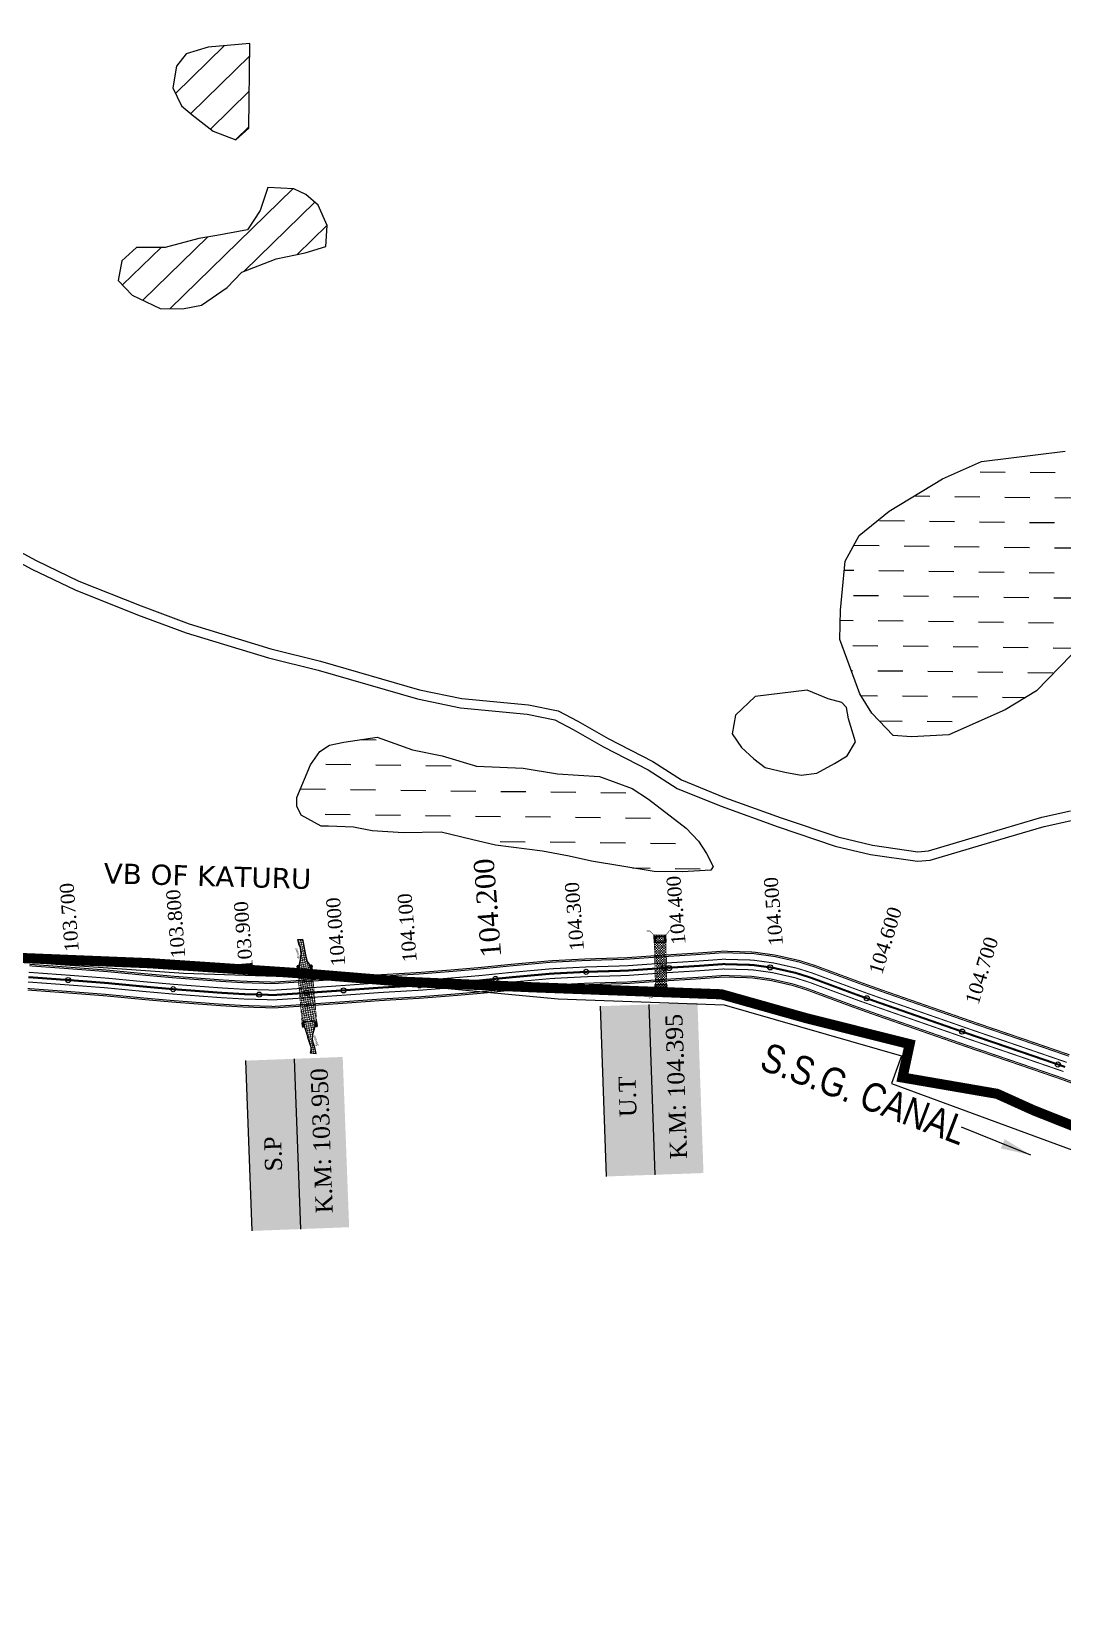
# Model space of a CAD drawing. Header units: inches. Extents: x 360616 to 379062, y 1506291 to 1520405.
# Drawn here: x 371124 to 372143, y 1515163 to 1516719 of the extents above; entities that cross this region are included whole.
import ezdxf

# ---------------------------------------------------------------- set-up
doc = ezdxf.new("R2010")
doc.units = ezdxf.units.IN
doc.header["$MEASUREMENT"] = 0
doc.header["$PDMODE"] = 32
doc.header["$PDSIZE"] = 5
for name, pattern in [('ACAD_ISO02W100', [15, 12, -3]), ('ACAD_ISO03W100', [30, 12, -18]), ('BORDER', [1.75, 0.5, -0.25, 0.5, -0.25, 0, -0.25])]:
    doc.linetypes.add(name, pattern=pattern)
for name, color, linetype in [('bed with', 5, 'Continuous'), ('cahnige', 7, 'Continuous'), ('CARTTRACK', 30, 'ACAD_ISO02W100'), ('laying', 4, 'Continuous'), ('lining', 4, 'Continuous'), ('STREAM', 4, 'Continuous'), ('TITLEBLOCK', 7, 'Continuous'), ('top of bund', 1, 'Continuous'), ('UT', 173, 'ACAD_ISO02W100'), ('V', 6, 'Continuous'), ('VILLAGE_AREA', 1, 'Continuous'), ('WATER_BODY', 4, 'Continuous'), ('ZSTU', 7, 'Continuous'), ('ZTEXT', 7, 'Continuous')]:
    doc.layers.add(name, color=color, linetype=linetype)
doc.layers.add('ROAD', color=1, linetype='Continuous', lineweight=25)
doc.layers.add('VILL_BOUNDARY', color=6, linetype='BORDER', lineweight=30)
doc.styles.add('5mm', font='TIMES.TTF', dxfattribs={"height": 3})
doc.styles.add('ARIALN', font='ARIALN.TTF')
doc.styles.get("Standard").update_dxf_attribs({"font": 'verdana.TTF'})
doc.dimstyles.get("Standard").update_dxf_attribs({"dimtxt": 0.18, "dimasz": 0.18, "dimexe": 0.18, "dimexo": 0.0625, "dimgap": 0.09, "dimtad": 0, "dimtih": 1, "dimtoh": 1, "dimdec": 4, "dimzin": 0, "dimdsep": 46, "dimtxsty": 'Standard', "dimcen": 0.09, "dimadec": 0, "dimazin": 0, "dimtfac": 1, "dimtdec": 4, "dimtofl": 0, "dimtmove": 0, "dimatfit": 3, "dimfxl": 0, "dimtolj": 1, "dimtzin": 0, "dimarcsym": 0})
pattern_1 = [(44.32569650613755, (326163.7741903935, 1504062.727535671), (-17.27983831870312, 17.69142772098035), [])]
pattern_2 = [(359.3256965061376, (326163.7741903935, 1504062.727535671), (25.01945702075374, 24.43738170592425), [24.73013196744393, -24.73013196744393])]
pattern_3 = [(228.0128, (-362214.3310220317, -1526288.492507028), (-7.999998232158162, -9.000001341607247), [0.134536, -13.319088]), (184.9697, (-362214.4210220316, -1526288.592507028), (12.00000105151764, 0.9999913070070519), [0.230868, -22.855925]), (132.5104, (-362214.6510220316, -1526288.612507028), (9.999990718346812, -11.0000086738712), [0.162788, -16.116032]), (267.2737, (-362215.0410220316, -1526288.862507028), (0.9999960177271904, 20.00000029497347), [0.210238, -20.813558]), (292.8337, (-362215.0510220316, -1526289.072507028), (-5.00000990543714, 11.99999641177778), [0.206155, -20.409373]), (357.2737, (-362214.9710220316, -1526289.262507028), (-20.00000029497347, 0.9999960177271915), [0.210238, -20.813558]), (37.6942, (-362214.7610220317, -1526289.272507028), (-13.00000734561798, -9.99999040516053), [0.278029, -27.524849]), (72.2553, (-362214.5410220316, -1526289.102507028), (7.000010762705409, 21.99999623123919), [0.262488, -25.986321]), (121.4296, (-362214.4610220316, -1526288.852507028), (-8.000008234176365, 12.99999503649257), [0.21095, -20.884073]), (175.2364, (-362214.5710220317, -1526288.672507028), (11.00000094631958, -0.9999915326612605), [0.2408319999999999, -11.80076299999999]), (222.3974, (-362214.8110220316, -1526288.652507028), (-12.00000735107323, -10.99999208201412), [0.311448, -30.833375]), (138.8141, (-362214.0510220316, -1526288.872507028), (-7.000002946805715, 5.999997313342756), [0.106301, -10.523844]), (171.4692, (-362214.1310220317, -1526288.802507028), (12.99999828481513, -2.00000791003979), [0.2022369999999999, -20.02151099999998]), (225, (-362214.3310220317, -1526288.772507028), (-1.110223024625157e-16, -1.000000309448952), [0.141421, -1.272792]), (203.1986, (-362214.4010220316, -1526288.652507028), (4.999999730667075, 2.000001325264854), [0.076158, -7.539615]), (291.8014, (-362214.4710220316, -1526288.682507028), (-0.9999999105006487, 3.00000027301077), [0.107703, -5.277462]), (30.9638, (-362214.4310220316, -1526288.782507028), (2.999998022287998, 2.000002483540733), [0.1749289999999999, -5.656022999999996]), (161.5651, (-362214.2810220316, -1526288.692507028), (2.000000434592962, -0.9999984032227077), [0.126491, -3.035787]), (16.38950000000001, (-362215.0510220316, -1526288.682507028), (10.00000219841196, 2.99999270981797), [0.1772, -17.542845]), (70.3462, (-362214.8810220317, -1526288.632507028), (-3.999995247371745, -11.00000213560622), [0.148661, -14.717408]), (293.1986, (-362214.2810220316, -1526288.492507028), (-2.000001325264854, 4.999999730667075), [0.152315, -7.463458]), (343.6105, (-362214.2210220316, -1526288.632507028), (-10.00000219841196, 2.999992709817974), [0.1771999999999999, -17.54284499999998]), (339.444, (-362215.0510220316, -1526289.302507028), (-5.000001844542423, 1.999995996421584), [0.17088, -8.373124]), (294.7751, (-362214.8910220317, -1526289.362507028), (-4.99999218924517, 11.00000342183912), [0.1431779999999999, -14.17464299999999]), (66.80140000000002, (-362214.2710220316, -1526289.492507028), (2.000001325264855, 4.999999730667075), [0.152315, -7.463458]), (17.35400000000001, (-362214.2110220316, -1526289.352507028), (-13.00000201909683, -3.999994502259118), [0.167631, -16.59542399999999]), (69.444, (-362214.7610220317, -1526289.492507028), (-1.999995996421587, -5.000001844542422), [0.08544, -8.458563999999999]), (101.3098999999999, (-362214.3310220317, -1526289.492507028), (-0.9999976321616053, 4.000000752230952), [0.05098999999999999, -5.048028999999998]), (165.9638, (-362214.3410220316, -1526289.442507028), (3.00000054598974, -0.9999980573612457), [0.206155, -3.91695]), (186.009, (-362214.5410220316, -1526289.392507028), (9.99999975090604, 0.9999993174818415), [0.19105, -18.913923]), (303.6901, (-362214.4310220316, -1526288.872507028), (-1.000001334507191, 1.99999955777116), [0.144222, -3.461329]), (353.1572, (-362214.3510220316, -1526288.992507028), (16.99999936547855, -2.000007997924761), [0.251794, -24.927563]), (60.94540000000001, (-362214.1010220316, -1526289.022507028), (-4.000000027199279, -7.000000384569686), [0.102956, -10.192674]), (90, (-362214.0510220316, -1526288.932507028), (-0.9999999999999999, 1), [0.06, -0.94]), (120.2564, (-362214.5610220316, -1526289.362507028), (3.999994886802694, -7.000002455854734), [0.138924, -13.75352]), (48.01279999999999, (-362214.6310220317, -1526289.242507028), (7.99999823215816, 9.000001341607248), [0.269072, -13.184552]), (0, (-362214.4510220317, -1526289.042507028), (1, 1), [0.26, -0.74]), (325.3048, (-362214.1910220316, -1526289.042507028), (-9.999994258987526, 7.000008609594458), [0.158114, -15.653274]), (254.0546, (-362214.0610220316, -1526289.132507028), (-0.9999998892963811, -4.000000126652151), [0.145602, -7.134508]), (207.646, (-362214.1010220316, -1526289.272507028), (-18.99999580717959, -10.00000771316918), [0.237065, -23.469474]), (175.4261, (-362214.3110220316, -1526289.382507028), (-13.00000055831213, 0.999994801161084), [0.2507989999999997, -24.82907399999998])]
pattern_4 = [(0, (-362215.0510220316, -1526289.492507028), (1.25, 1.25), [1.25, -1.25])]
pattern_5 = [(228.0128, (-362243.1753484617, -1526336.432974194), (-7.999998232158162, -9.000001341607247), [0.134536, -13.319088]), (184.9697, (-362243.2653484617, -1526336.532974194), (12.00000105151764, 0.9999913070070519), [0.230868, -22.855925]), (132.5104, (-362243.4953484617, -1526336.552974194), (9.999990718346812, -11.0000086738712), [0.162788, -16.116032]), (267.2737, (-362243.8853484617, -1526336.802974194), (0.9999960177271904, 20.00000029497347), [0.210238, -20.813558]), (292.8337, (-362243.8953484617, -1526337.012974194), (-5.00000990543714, 11.99999641177778), [0.206155, -20.409373]), (357.2737, (-362243.8153484617, -1526337.202974194), (-20.00000029497347, 0.9999960177271915), [0.210238, -20.813558]), (37.6942, (-362243.6053484617, -1526337.212974194), (-13.00000734561798, -9.99999040516053), [0.278029, -27.524849]), (72.2553, (-362243.3853484617, -1526337.042974194), (7.000010762705409, 21.99999623123919), [0.262488, -25.986321]), (121.4296, (-362243.3053484617, -1526336.792974194), (-8.000008234176365, 12.99999503649257), [0.21095, -20.884073]), (175.2364, (-362243.4153484617, -1526336.612974194), (11.00000094631958, -0.9999915326612605), [0.2408319999999999, -11.80076299999999]), (222.3974, (-362243.6553484617, -1526336.592974194), (-12.00000735107323, -10.99999208201412), [0.311448, -30.833375]), (138.8141, (-362242.8953484617, -1526336.812974194), (-7.000002946805715, 5.999997313342756), [0.106301, -10.523844]), (171.4692, (-362242.9753484617, -1526336.742974194), (12.99999828481513, -2.00000791003979), [0.2022369999999998, -20.02151099999998]), (225, (-362243.1753484617, -1526336.712974194), (-1.110223024625157e-16, -1.000000309448952), [0.141421, -1.272792]), (203.1986, (-362243.2453484617, -1526336.592974194), (4.999999730667075, 2.000001325264854), [0.076158, -7.539615]), (291.8014, (-362243.3153484617, -1526336.622974194), (-0.9999999105006487, 3.00000027301077), [0.107703, -5.277462]), (30.9638, (-362243.2753484617, -1526336.722974194), (2.999998022287998, 2.000002483540733), [0.1749289999999998, -5.656022999999995]), (161.5651, (-362243.1253484617, -1526336.632974194), (2.000000434592962, -0.9999984032227077), [0.126491, -3.035787]), (16.38950000000001, (-362243.8953484617, -1526336.622974194), (10.00000219841196, 2.99999270981797), [0.1772, -17.542845]), (70.3462, (-362243.7253484617, -1526336.572974194), (-3.999995247371745, -11.00000213560622), [0.148661, -14.717408]), (293.1986, (-362243.1253484617, -1526336.432974194), (-2.000001325264854, 4.999999730667075), [0.152315, -7.463458]), (343.6105, (-362243.0653484617, -1526336.572974194), (-10.00000219841196, 2.999992709817974), [0.1771999999999998, -17.54284499999998]), (339.444, (-362243.8953484617, -1526337.242974194), (-5.000001844542423, 1.999995996421584), [0.17088, -8.373124]), (294.7751, (-362243.7353484617, -1526337.302974194), (-4.99999218924517, 11.00000342183912), [0.1431779999999998, -14.17464299999999]), (66.80140000000002, (-362243.1153484617, -1526337.432974194), (2.000001325264855, 4.999999730667075), [0.152315, -7.463458]), (17.35400000000001, (-362243.0553484617, -1526337.292974194), (-13.00000201909683, -3.999994502259118), [0.167631, -16.59542399999999]), (69.444, (-362243.6053484617, -1526337.432974194), (-1.999995996421587, -5.000001844542422), [0.08544, -8.458563999999999]), (101.3098999999999, (-362243.1753484617, -1526337.432974194), (-0.9999976321616053, 4.000000752230952), [0.05098999999999998, -5.048028999999997]), (165.9638, (-362243.1853484617, -1526337.382974194), (3.00000054598974, -0.9999980573612457), [0.206155, -3.91695]), (186.009, (-362243.3853484617, -1526337.332974194), (9.99999975090604, 0.9999993174818415), [0.19105, -18.913923]), (303.6901, (-362243.2753484617, -1526336.812974194), (-1.000001334507191, 1.99999955777116), [0.144222, -3.461329]), (353.1572, (-362243.1953484617, -1526336.932974194), (16.99999936547855, -2.000007997924761), [0.251794, -24.927563]), (60.94540000000001, (-362242.9453484617, -1526336.962974194), (-4.000000027199279, -7.000000384569686), [0.102956, -10.192674]), (90, (-362242.8953484617, -1526336.872974194), (-0.9999999999999999, 1), [0.06, -0.94]), (120.2564, (-362243.4053484617, -1526337.302974194), (3.999994886802694, -7.000002455854734), [0.138924, -13.75352]), (48.01279999999999, (-362243.4753484617, -1526337.182974194), (7.99999823215816, 9.000001341607248), [0.269072, -13.184552]), (0, (-362243.2953484617, -1526336.982974194), (1, 1), [0.26, -0.74]), (325.3048, (-362243.0353484617, -1526336.982974194), (-9.999994258987526, 7.000008609594458), [0.158114, -15.653274]), (254.0546, (-362242.9053484617, -1526337.072974194), (-0.9999998892963811, -4.000000126652151), [0.145602, -7.134508]), (207.646, (-362242.9453484617, -1526337.212974194), (-18.99999580717959, -10.00000771316918), [0.237065, -23.469474]), (175.4261, (-362243.1553484617, -1526337.322974194), (-13.00000055831213, 0.999994801161084), [0.2507989999999997, -24.82907399999998])]

# ---------------------------------------------------------------- blocks, each defined once
blk = doc.blocks.new('LLLLLLSDFJ')
at = {"layer": 'ZSTU'}
h = blk.add_hatch(color=135, dxfattribs=at)
h.set_gradient(color1=(141, 177, 78), color2=(107, 135, 59), one_color=1, tint=0.3799999952316284, name='CYLINDER')
h.paths.add_polyline_path([(371334.0009052193, 1515569.999259299), (371382.0893242401, 1515571.818702643), (371375.7212725333, 1515740.128169214), (371327.6328535122, 1515738.30872587)])
h.paths.add_polyline_path([(371369.7555693131, 1515616.569636731), (371367.5367792532, 1515689.408798365), (371341.719599317, 1515688.62236836), (371343.9383893774, 1515615.783206726)], flags=24)
h = blk.add_hatch(color=252, dxfattribs=at)
h.set_gradient(color1=(167, 88, 159), color2=(127, 67, 121), one_color=1, tint=0.3799999952316284, name='CYLINDER')
h.paths.add_polyline_path([(371382.0893242401, 1515571.818702643), (371430.1777432603, 1515573.638145987), (371423.8096915488, 1515741.947612559), (371375.7212725333, 1515740.128169214)])
h.paths.add_polyline_path([(371418.8101155097, 1515583.653227143), (371413.3399941825, 1515732.370852846), (371387.637511013, 1515731.425465906), (371393.1076323398, 1515582.707840201)], flags=24)
for points in [[(371327.6328535119, 1515738.308725871), (371334.0009052196, 1515569.999259299)], [(371375.7212725333, 1515740.128169213), (371382.0893242398, 1515571.818702644)]]:
    blk.add_lwpolyline(points, dxfattribs=at)
at = {"layer": 'ZSTU', "style": '5mm'}
for s, height, rotation, p in [('K.M: 103.950', 16.84298922994376, 92.10649972582895, (371414.0290165108, 1515587.766911816)), ('S.P', 16.84298922994375, 91.74477581090119, (371363.9791987005, 1515629.078956763))]:
    blk.add_text(s, height=height, rotation=rotation, dxfattribs=at).set_placement(p)
blk = doc.blocks.new('NHBGVHF')
at = {"layer": 'ZSTU'}
h = blk.add_hatch(color=135, dxfattribs=at)
h.set_gradient(color1=(141, 177, 78), color2=(107, 135, 59), one_color=1, tint=0.3799999952316284, name='CYLINDER')
h.paths.add_polyline_path([(371692.0112127182, 1515587.534826678), (371740.104303528, 1515589.226285917), (371734.1841961866, 1515757.552103751), (371686.0911053765, 1515755.86064451)])
h.paths.add_polyline_path([(371727.8896878941, 1515634.00988534), (371725.8647524794, 1515706.854693896), (371700.045571043, 1515706.136973911), (371702.0705064584, 1515633.292165356)], flags=24)
h = blk.add_hatch(color=252, dxfattribs=at)
h.set_gradient(color1=(167, 88, 159), color2=(127, 67, 121), one_color=1, tint=0.3799999952316284, name='CYLINDER')
h.paths.add_polyline_path([(371740.104303528, 1515589.226285917), (371788.1973943372, 1515590.917745157), (371782.2772869913, 1515759.243562991), (371734.1841961866, 1515757.552103751)])
h.paths.add_polyline_path([(371776.8564599678, 1515600.963043503), (371771.7821400801, 1515749.694700187), (371746.0772319724, 1515748.817718587), (371751.1515518599, 1515600.086061902)], flags=24)
for points in [[(371686.0911053762, 1515755.860644512), (371692.0112127184, 1515587.534826678)], [(371734.1841961866, 1515757.55210375), (371740.1043035277, 1515589.226285919)]]:
    blk.add_lwpolyline(points, dxfattribs=at)
at = {"layer": 'ZSTU', "style": '5mm'}
for s, height, rotation, p in [('K.M: 104.395', 16.84298922994376, 91.95401834526766, (371772.0863256446, 1515605.089437542)), ('U.T', 16.84298922994375, 91.59229443033989, (371722.1466287777, 1515646.534533722))]:
    blk.add_text(s, height=height, rotation=rotation, dxfattribs=at).set_placement(p)
blk = doc.blocks.new('A$C377B10CC')
at = {"layer": 'STREAM'}
h = blk.add_hatch(dxfattribs=at)
h.set_pattern_fill('DASH', color=256, scale=10, style=0)
h.set_pattern_definition(pattern_4)
h.paths.add_polyline_path([(-21.08494824264198, 10.39821502007544), (-19.27474394725869, 14.9729934823699), (-16.18663339636989, 21.24998857849248), (-13.84395335207229, 26.14394057728347), (-11.82073506258894, 30.82506799115799), (-15.86717164155561, 33.27204399043694), (-17.46448041551048, 29.0164390646387), (-18.42280644358834, 24.86724643129855), (-21.40440999745624, 19.97332610306328), (-25.23789181862958, 15.71772117726505), (-29.9438456458156, 11.73286320897751), (-32.55258794897789, 7.397025274472546), (-28.05102203169388, 4.507492972305098), (-23.61509535066327, 1.521298239562105), (-21.08650298323482, 5.72392365569249)])
h = blk.add_hatch(dxfattribs=at)
h.set_pattern_fill('DASH', color=256, scale=10, style=0)
h.set_pattern_definition(pattern_4)
h.paths.add_polyline_path([(-60.19243563445735, -34.66217618575828), (-53.98690071125707, -38.64547753962713), (-47.9096301992253, -42.73659862830805), (-22.26358327601338, -0.1118046867195504), (-28.38064794772072, 4.006105192238503), (-34.54584827913632, 7.963515976456129)])
h = blk.add_hatch(dxfattribs=at)
h.set_pattern_fill('DASH', color=256, scale=10, style=0)
h.set_pattern_definition(pattern_4)
h.paths.add_polyline_path([(-57.74663512443659, -50.484279576689), (-52.45942178077529, -46.41916892677546), (-49.88059994621258, -42.13306005246427), (-54.31652662728474, -39.14686531969357), (-58.81809254456867, -36.25733301752601), (-61.3969143789727, -40.54344189167021), (-63.59385741560255, -47.48107765731402), (-64.76519743772232, -50.56640072958572), (-67.96923356887419, -60.27215190371499), (-69.88594486127842, -62.93188914703207), (-71.69620839302661, -64.63413745141588), (-67.43681705632478, -68.35777592635714), (-64.88112301792717, -63.03830143949018), (-63.28387348033723, -57.93158819666134), (-61.89957870042419, -54.84626512438989), (-59.45039165910562, -52.18652788107279)])
at = {"layer": 'UT', "ltscale": 0.2}
h = blk.add_hatch(dxfattribs=at)
h.set_pattern_fill('GRAVEL', color=256, style=0)
h.set_pattern_definition(pattern_3)
h.paths.add_polyline_path([(-34.2363896589959, 8.477849041344596), (-32.55258794897789, 7.397025274472544), (-29.9438456458156, 11.73286320897751), (-31.65756782452809, 12.7639579155948)])
h = blk.add_hatch(dxfattribs=at)
h.set_pattern_fill('GRAVEL', color=256, style=0)
h.set_pattern_definition(pattern_3)
h.paths.add_polyline_path([(-23.61509535066326, 1.521298239562115), (-21.95385443983832, 0.4029774884693321), (-19.37278080452233, 4.692828949075191), (-21.08650298323482, 5.723923655692487)])
h = blk.add_hatch(dxfattribs=at)
h.set_pattern_fill('GRAVEL', color=256, style=0)
h.set_pattern_definition(pattern_5)
h.paths.add_polyline_path([(-58.81809254409745, -36.25733301672153), (-60.50189425464487, -35.17650925088674), (-63.08071608917089, -39.46261812490411), (-61.39691437908914, -40.54344189190306)])
h = blk.add_hatch(dxfattribs=at)
h.set_pattern_fill('GRAVEL', color=256, style=0)
h.set_pattern_definition(pattern_5)
h.paths.add_polyline_path([(-48.21710723458091, -43.24763821694069), (-49.9308294133516, -42.21654351055622), (-52.45942178071709, -46.41916892677546), (-50.7981808698969, -47.53748967801221)])
at = {"layer": 'STREAM'}
for points in [[(-29.9438456458156, 11.73286320897751), (-25.23789181862958, 15.71772117726505), (-21.40440999745624, 19.9733261030633), (-18.42280644358834, 24.86724643129855), (-17.46448041551048, 29.01643906463869), (-15.86717164155561, 33.27204399043694), (-11.82073506258894, 30.82506799115799), (-13.84395335207228, 26.1439405772835), (-16.18663339636987, 21.24998857849278), (-19.27474394725868, 14.97299348236993), (-21.08494824264199, 10.39821502007544), (-21.08650298323482, 5.723923655692488)], [(-61.39691437897272, -40.54344189167023), (-63.59385741560254, -47.48107765731402), (-64.76519743772224, -50.56640072958544), (-67.96923356887419, -60.27215190371498), (-69.8859448612784, -62.93188914703205), (-71.69620839302661, -64.63413745141588), (-67.4368170563248, -68.35777592635714), (-64.88112301792717, -63.03830143949017), (-63.28387348033721, -57.93158819666132), (-61.89957870042417, -54.8462651243899), (-59.45039165910566, -52.18652788107283), (-57.74663512443658, -50.484279576689), (-52.4594217807753, -46.41916892677546)]]:
    blk.add_lwpolyline(points, dxfattribs=at)
at = {"layer": 'UT', "ltscale": 0.2, "const_width": 0.5}
for points in [[(-60.50189425458666, -35.17650925065391), (-34.54584827914368, 7.963515976443887)], [(-48.21935903542908, -43.25138080352917), (-22.26358327601338, -0.1118046867195517)], [(-34.5605003585224, 7.972921071806923), (-28.38064794772072, 4.006105192238465), (-22.26358327601338, -0.1118046867195517)], [(-34.2363896589959, 8.477849041344598), (-31.65756782452809, 12.7639579155948)], [(-34.2363896589959, 8.477849041344598), (-28.05102203169372, 4.507492972305045), (-21.95385443983832, 0.4029774884693325)], [(-32.55258794891415, 7.397025274578482), (-29.9438456458156, 11.73286320897751)], [(-31.65756782452809, 12.7639579155948), (-29.9438456458156, 11.73286320897751)], [(-23.61509535071673, 1.521298239473253), (-21.08650298323482, 5.723923655692488)], [(-22.26358327601338, -0.1118046867195517), (-21.95385443983832, 0.4029774884693325)], [(-21.95385443983832, 0.4029774884693325), (-19.37278080452234, 4.692828949075192)], [(-21.08650298323482, 5.723923655692488), (-19.37278080452234, 4.692828949075192)], [(-63.08071608905448, -39.46261812490411), (-60.50189425458666, -35.17650925065391)], [(-63.08071608905448, -39.46261812490411), (-61.39691437897272, -40.54344189167023)], [(-61.39691437897272, -40.54344189167023), (-58.81809254450491, -36.25733301742002)], [(-60.50189425458666, -35.17650925065391), (-54.31652662728447, -39.14686531969346), (-48.21935903542908, -43.25138080352917)], [(-60.17778355506016, -34.67158128111623), (-53.98690071125748, -38.64547753962688), (-47.8842965469812, -42.75365283689462)], [(-52.4594217807753, -46.41916892677546), (-49.88059994624928, -42.13306005252525)], [(-52.4594217807753, -46.41916892677546), (-50.7981808698969, -47.53748967777938)], [(-50.7981808698969, -47.53748967777938), (-48.21710723458091, -43.24763821717352)]]:
    blk.add_lwpolyline(points, dxfattribs=at)
at = {"layer": 'cahnige', "style": '5mm'}
for p in [(-24.70947435131529, 16.98236319143325), (-60.9109538581688, -63.65351491281763)]:
    blk.add_text('Stream', height=2.5, rotation=71.17434464616717, dxfattribs=at).set_placement(p)
blk = doc.blocks.new('JGHGFHG')
at = {"layer": 'STREAM'}
h = blk.add_hatch(dxfattribs=at)
h.set_pattern_fill('DASH', color=256, scale=10, angle=-93.47943830405107, style=0)
h.set_pattern_definition([(266.520561695949, (-1135005.081386278, 1969627.674666727), (1.171832883641658, -1.323558722843862), [1.25, -1.25])])
h.paths.add_polyline_path([(371758.5743821985, 1516063.275514345), (371752.8293972122, 1516063.515613312), (371747.0844122269, 1516063.755712279), (371746.1240020243, 1516006.88518108), (371751.8740020248, 1516006.88518108), (371757.624002025, 1516006.88518108)])
at = {"layer": 'UT', "ltscale": 0.2, "const_width": 0.4999999999999999}
for points in [[(371740.0624216078, 1516068.268953552), (371743.0617923853, 1516068.207512994), (371747.0844122269, 1516063.755712279), (371752.8293972122, 1516063.515613312), (371758.5743821983, 1516063.275514345), (371762.5044365535, 1516067.80924049), (371765.5007640589, 1516067.95763686)], [(371747.0844122269, 1516063.755712279), (371746.1240020245, 1516006.88518108)], [(371758.5743821983, 1516063.275514345), (371757.624002025, 1516006.88518108)], [(371764.8283246753, 1516002.669088791), (371761.8290043455, 1516002.60523301), (371757.624002025, 1516006.88518108), (371751.8740020248, 1516006.88518108), (371746.1240020245, 1516006.88518108), (371742.3866871898, 1516002.191304449), (371739.3991695005, 1516001.917921831)]]:
    blk.add_lwpolyline(points, dxfattribs=at)
at = {"layer": 'ZSTU', "color": 4}
for points in [[(371747.0844122269, 1516063.755712279), (371758.4549119032, 1516063.755712279), (371758.4549119032, 1516056.186804012), (371747.0844122269, 1516056.186804012)], [(371748.5469212739, 1516062.293203232), (371756.9924028562, 1516062.293203232), (371756.9924028562, 1516057.649313059), (371748.5469212739, 1516057.649313059)], [(371746.1047452827, 1516015.007624062), (371757.4752449589, 1516015.007624062), (371757.4752449589, 1516007.438715794), (371746.1047452827, 1516007.438715794)], [(371747.5672543297, 1516013.545115015), (371756.0127359119, 1516013.545115015), (371756.0127359119, 1516008.901224841), (371747.5672543297, 1516008.901224841)]]:
    blk.add_lwpolyline(points, close=True, dxfattribs=at)

msp = doc.modelspace()

# ---------------------------------------------------------------- hatches: boundary and pattern name
at = {"layer": 'ROAD'}
h = msp.add_hatch(dxfattribs=at)
h.set_pattern_fill('ANSI31', color=1, scale=197.8410557395515, angle=-0.6743034938624498, style=0)
h.set_pattern_definition(pattern_1)
h.paths.add_polyline_path([(370424.4096963772, 1516006.171189931), (370324.6081113894, 1516013.326632142), (370303.6558931511, 1516006.440650869), (370288.1674932906, 1515947.612033699), (370279.2192423124, 1515889.878191651), (370306.1846058639, 1515872.8651315), (370318.004906116, 1515806.624150415), (370320.2235728896, 1515794.400734712), (370323.312922888, 1515789.24934609), (370345.0308701289, 1515794.502175456), (370361.5983339542, 1515797.061457815), (370391.6579799003, 1515808.511571707), (370417.4285654012, 1515823.553355274), (370424.6980967532, 1515836.509310536), (370415.2539941387, 1515870.45831282), (370403.9988915155, 1515884.361920356), (370396.2686609078, 1515896.650309531), (370384.399126525, 1515925.254652159), (370389.3826402868, 1515947.229953967), (370404.9820798076, 1515967.899881104), (370416.6446373643, 1515988.616248716)])
h.paths.add_polyline_path([(370581.8561392933, 1516099.90243016), (370569.5803837666, 1516138.687180678), (370457.436202971, 1516106.078970508), (370440.8009044608, 1516054.911403374), (370464.8694781562, 1516056.51309535), (370492.8430526142, 1516069.378080522), (370520.8443542504, 1516084.598943954), (370548.7626553798, 1516092.752382268), (370573.2859248709, 1516092.934894115)])
h.paths.add_polyline_path([(370410.7317595486, 1517166.460596136), (370410.544220322, 1517127.131447866), (370447.9234666436, 1517122.565883261), (370453.0650287343, 1517091.700404493), (370519.3470538757, 1517087.344806755), (370527.9170100857, 1517137.30190751), (370528.1338652809, 1517155.727310793), (370458.260300011, 1517168.701869267), (370418.6393917536, 1517168.395770461)])
h.paths.add_polyline_path([(370472.1732766365, 1517325.661493229), (370429.7926836988, 1517319.040735512), (370411.9944431721, 1517244.495409352), (370483.870037605, 1517267.933847868), (370476.4565317888, 1517324.155741849)])
h.paths.add_polyline_path([(373788.2450649348, 1517360.180498859), (373775.5927328045, 1517416.898651083), (373716.5913175351, 1517425.911997661), (373715.2695081552, 1517384.332654164), (373767.4269190461, 1517356.645209867)])
edge = h.paths.add_edge_path()
edge.add_line((373697.9915612643, 1517216.115241639), (373689.6332330802, 1517121.571705729))
edge.add_line((373689.6332330802, 1517121.571705729), (373734.6104649722, 1517117.422163298))
edge.add_line((373734.6104649722, 1517117.422163298), (373768.6844485425, 1517110.29795604))
edge.add_line((373768.6844485425, 1517110.29795604), (373797.2365936319, 1517117.719388268))
edge.add_line((373797.2365936319, 1517117.719388268), (373788.2385142802, 1517144.718108978))
edge.add_line((373788.2385142802, 1517144.718108978), (373774.9183371592, 1517156.252646737))
edge.add_line((373774.9183371593, 1517156.252646737), (373762.218836111, 1517176.571646618))
edge.add_line((373762.218836111, 1517176.571646618), (373765.0191775763, 1517194.639634494))
edge.add_line((373765.0191775763, 1517194.639634494), (373762.529217259, 1517202.943612565))
edge.add_line((373762.529217259, 1517202.943612565), (373746.5180667914, 1517205.717948379))
edge.add_line((373746.5180667915, 1517205.717948379), (373716.0663871283, 1517212.79952344))
edge.add_line((373716.0663871283, 1517212.79952344), (373697.8408754592, 1517214.410789682))
h = msp.add_hatch(dxfattribs=at)
h.set_pattern_fill('ANSI31', color=1, scale=197.8410557395515, angle=-0.6743034938624498, style=0)
h.set_pattern_definition(pattern_1)
h.paths.add_polyline_path([(371357.8392468661, 1516565.281571572), (371350.0702673035, 1516542.356542071), (371337.5252819285, 1516523.234564935), (371307.4634817931, 1516517.700403115), (371289.7515801868, 1516514.697221624), (371256.438529662, 1516505.989791606), (371228.0465364331, 1516505.788638677), (371213.4284147827, 1516492.579030981), (371209.9881971316, 1516473.349896561), (371223.7431706132, 1516458.735738701), (371251.4422646196, 1516445.563392984), (371273.4008640795, 1516445.304954333), (371292.1902759618, 1516448.830656826), (371317.5703747572, 1516466.195753283), (371332.213692624, 1516481.546192554), (371366.1125618785, 1516494.528878199), (371394.5738431449, 1516500.617185606), (371415.0015675977, 1516506.799936933), (371416.3182577867, 1516527.659883526), (371407.4465491457, 1516547.569229937), (371395.2541222962, 1516558.418049891), (371383.5344913884, 1516563.908643891)])
h.paths.add_polyline_path([(371339.0556728799, 1516623.68172828), (371340.040624496, 1516707.369512297), (371298.7943239017, 1516703.804930361), (371277.1026524621, 1516697.310363142), (371267.5040852262, 1516685.2733646), (371263.8730870997, 1516663.716321574), (371272.4465770123, 1516646.06555812), (371283.149525715, 1516637.164661784), (371303.8959099713, 1516620.72060402), (371326.0884106954, 1516612.359469446)])
at = {"layer": 'WATER_BODY'}
h = msp.add_hatch(dxfattribs=at)
h.set_pattern_fill('DASH', color=4, scale=197.8410557395515, angle=-0.6743034938624498, style=0)
h.set_pattern_definition(pattern_2)
h.paths.add_polyline_path([(371975.6908798026, 1516023.353462568), (371954.6746299766, 1516045.46649487), (371942.7884780728, 1516064.496582482), (371922.7445659062, 1516118.476613089), (371923.5022586528, 1516147.307957417), (371928.2706033457, 1516195.924246508), (371941.9536493706, 1516221.259669227), (371971.51426457, 1516245.154298695), (372024.2618371911, 1516277.229565115), (372062.9443957706, 1516294.329238194), (372145.5712540074, 1516304.642728244), (372184.8935061662, 1516305.015880142), (372208.7171485818, 1516303.4815667), (372280.9749026222, 1516283.335465016), (372308.1000301427, 1516278.000521919), (372350.7237674065, 1516274.573044162), (372398.2159570993, 1516284.042415939), (372422.8909720525, 1516283.752006817), (372448.3333872727, 1516277.601024443), (372474.9664272288, 1516266.002250753), (372502.8197833896, 1516251.463291053), (372526.9387687902, 1516239.476131365), (372555.1463127743, 1516219.499330572), (372550.7821332442, 1516204.085626203), (372504.3207343161, 1516201.28864863), (372456.4322112593, 1516219.407207891), (372418.4235504449, 1516224.034293584), (372381.2316533314, 1516226.979867251), (372360.3356337394, 1516228.479724448), (372337.0039509097, 1516226.845427053), (372304.9997767213, 1516221.129427148), (372280.4236913065, 1516205.171661731), (372214.7853322087, 1516166.072118447), (372189.00369963, 1516145.494707818), (372151.3526669831, 1516102.784028693), (372117.0464989158, 1516067.529148882), (372086.1772025331, 1516048.670278932), (372030.6723377581, 1516024.198770127), (371993.8048235013, 1516022.026344239)])
h = msp.add_hatch(dxfattribs=at)
h.set_pattern_fill('DASH', color=4, scale=197.8410557395515, angle=-0.6743034938624498, style=0)
h.set_pattern_definition(pattern_2)
h.paths.add_polyline_path([(371410.569616895, 1515933.749437402), (371390.8074190729, 1515944.758934974), (371386.358685712, 1515953.672423225), (371386.457324681, 1515962.053420429), (371400.0196232467, 1515994.364312167), (371409.2413072179, 1516007.544031469), (371418.6835118312, 1516013.77506425), (371432.9252704135, 1516016.929431604), (371465.6840265077, 1516021.6581697), (371500.5947885247, 1516009.167110875), (371529.9485870206, 1516003.336814767), (371563.9811777442, 1515993.27212776), (371609.9936153623, 1515991.193815962), (371644.0796930809, 1515985.658554278), (371685.4535937765, 1515983.057485542), (371717.7096148678, 1515971.16580784), (371733.9030024103, 1515960.405023503), (371771.0838892874, 1515931.8397462), (371783.3240861187, 1515919.011469857), (371791.0387353723, 1515906.84049186), (371797.8394954085, 1515894.076234204), (371795.3759250632, 1515890.179103671), (371767.5539684381, 1515888.694549528), (371739.4510745842, 1515889.025302589), (371677.5366969798, 1515899.121523333), (371655.5342661004, 1515904.212550459), (371629.2978858163, 1515909.051390682), (371582.7213414825, 1515915.040969775), (371558.9129921553, 1515920.757286953), (371529.0788114479, 1515928.054507286), (371491.7926269067, 1515927.297554729), (371460.9878742403, 1515929.170195813), (371442.2918229004, 1515932.712220094), (371417.8258229218, 1515933.906222568)])

# ---------------------------------------------------------------- linework, layer by layer
at = {"layer": 'bed with', "const_width": 1}
msp.add_lwpolyline([(371121.5798249262, 1515789.374629384), (371160.7747901739, 1515786.511138841), (371198.3992328226, 1515783.632049836), (371236.4722086752, 1515779.973322982), (371264.6184542782, 1515777.482945613), (371286.5174358429, 1515775.829325611), (371312.030499647, 1515773.910192064), (371334.826723998, 1515772.566158616), (371363.7795170616, 1515771.738005448), (371393.682816586, 1515773.658506423), (371432.1812784452, 1515776.338390682), (371469.149695552, 1515779.028150987), (371507.39983043, 1515781.236421655), (371540.5798256007, 1515783.850597649), (371567.6617680744, 1515786.16849393), (371597.0818323375, 1515789.168125998), (371637.4125940896, 1515792.831650291), (371671.9900132109, 1515794.622888721), (371712.0565670733, 1515795.820427403), (371746.7790546222, 1515798.28075477), (371782.42454703, 1515800.456297968), (371807.4748705924, 1515802.275510131), (371836.8114890427, 1515801.465066957), (371857.7637561535, 1515798.561787577), (371880.5636316802, 1515793.408511624), (371895.5629872452, 1515788.680167648), (371918.3516294134, 1515780.227230669), (371941.0042783354, 1515771.832577077), (371960.9635547755, 1515764.679846126), (372007.8271526897, 1515748.33732136), (372055.2804139347, 1515731.802826583), (372104.6527909915, 1515714.949608961), (372147.1480019699, 1515700.33800998)], dxfattribs=at)
msp.add_lwpolyline([(371120.9429750742, 1515779.795570618), (371160.0588098256, 1515776.93786116), (371197.5737671767, 1515774.067150164), (371235.5899913253, 1515770.41387702), (371263.8339457226, 1515767.914854385), (371285.7952748337, 1515766.25652644, 7.200889407218114e-05), (371285.7966534946, 1515766.256422536), (371311.3879003538, 1515764.331407935), (371334.4068760019, 1515762.974241382), (371363.9502829392, 1515762.12919455), (371394.3237834139, 1515764.079893578), (371432.8629215542, 1515766.762609318), (371469.7747044479, 1515769.448249012), (371508.0535695709, 1515771.658178345), (371541.3661743998, 1515774.282802352), (371568.5580319247, 1515776.61010607), (371598.0029676619, 1515779.612274002), (371638.0954059099, 1515783.254149709), (371672.3817867889, 1515785.03031128), (371712.5394329276, 1515786.230572596), (371747.4107453777, 1515788.701445231), (371783.0646529697, 1515790.877502031), (371807.6905294079, 1515792.665889868), (371836.0177109569, 1515791.883333044), (371856.0436438459, 1515789.108412425), (371878.05796832, 1515784.132688377), (371892.4486127556, 1515779.596232352), (371915.0136859416, 1515771.226223286, 7.606529996798227e-05), (371915.0150553089, 1515771.225715587), (371937.7169216651, 1515762.812822922), (371957.7636452241, 1515755.628753875), (372004.6666656235, 1515739.272481489, 6.417104267038199e-05), (372004.6678290501, 1515739.27207594), (372052.1503860655, 1515722.727373418), (372101.5414090083, 1515705.86779104), (372143.9359980309, 1515691.290790021)], format="xyb", dxfattribs=at)
at = {"layer": 'laying', "color": 6, "linetype": 'ByBlock'}
for p in [(371160.4167999998, 1515781.7245), (371582.8261499996, 1515782.88975), (371672.1858999999, 1515789.8266), (371754.2141047992, 1515793.620440943), (371854.2123784996, 1515794.208026624), (371264.2262000004, 1515772.698899999), (371349.2408500002, 1515767.351899999), (371432.5220999997, 1515771.5505), (371507.7267000005, 1515776.4473), (371949.4475642188, 1515763.707872509), (372043.8444780858, 1515730.70449916), (372138.4343519941, 1515698.258301324)]:
    msp.add_point(p, dxfattribs=at)
at = {"layer": 'laying', "color": 5, "linetype": 'ByBlock'}
for p in [(371749.2141047992, 1515793.620440943), (371395.9789584882, 1515769.006725913)]:
    msp.add_point(p, dxfattribs=at)
at = {"layer": 'lining', "const_width": 1}
msp.add_lwpolyline([(371122.0077084205, 1515795.810559493), (371161.2558394706, 1515792.943184783), (371198.9538425535, 1515790.058466804), (371237.0649484572, 1515786.396075737), (371265.145545964, 1515783.911506907), (371287.0021746338, 1515782.261085026), (371312.4622460471, 1515780.345937652), (371335.1088093705, 1515779.010728008), (371363.6647837377, 1515778.19392527), (371393.2521669985, 1515780.09413693), (371431.7232994814, 1515782.772118785), (371468.7297676999, 1515785.464647626), (371506.9605994447, 1515787.671803878), (371540.0514975014, 1515790.278960115), (371567.0595908, 1515792.590535773), (371596.4629445412, 1515795.588464058), (371636.9538298979, 1515799.266533494), (371671.7267903382, 1515801.067901689), (371711.7321415774, 1515802.263611102), (371746.3546373958, 1515804.716853366), (371781.994475852, 1515806.892051488), (371807.3299748258, 1515808.731973746), (371837.3448086941, 1515807.902794429), (371858.91945661, 1515804.913274007), (371882.2471242504, 1515799.640705367), (371897.6554576053, 1515794.783436674), (371920.5938501882, 1515786.27495313), (371943.2129710983, 1515777.8927244), (371963.1134940054, 1515770.761048732), (372009.9502141165, 1515754.427896937), (372057.3834014094, 1515737.900396677), (372106.7432507614, 1515721.051455377), (372149.3060671163, 1515706.416610891)], dxfattribs=at)
msp.add_lwpolyline([(371120.5150915799, 1515773.359640509), (371159.5777605289, 1515770.505815218), (371197.0191574458, 1515767.640733197), (371234.9972515433, 1515763.991124264), (371263.3068540368, 1515761.486293092), (371285.3096097664, 1515759.82483697, 7.200889310212483e-05), (371285.3128410027, 1515759.824593443), (371310.9561539537, 1515757.895662348), (371334.1247906294, 1515756.529671991), (371364.0650162631, 1515755.673274728), (371394.7544330014, 1515757.644263071), (371433.320900518, 1515760.328881214), (371470.1946323, 1515763.011752373), (371508.4928005562, 1515765.222796122), (371541.894502499, 1515767.854439886), (371569.1602091991, 1515770.188064227), (371598.6218554581, 1515773.191935942), (371638.5541701016, 1515776.819266506), (371672.6450096617, 1515778.585298311), (371712.8638584234, 1515779.787388897), (371747.835162604, 1515782.265346634), (371783.4947241477, 1515784.441748511), (371807.8354251745, 1515786.209426253), (371835.4843913055, 1515785.445605571), (371854.8879433893, 1515782.756925995), (371876.3744757498, 1515777.900494634), (371890.3561423955, 1515773.492963326), (371912.7705451753, 1515765.178842076, 7.606530327208419e-05), (371912.77375463, 1515765.177652156), (371935.5082289022, 1515756.752675599), (371955.6137059942, 1515749.547551269), (372002.5428225551, 1515733.18217849, 6.417104541955655e-05), (372002.545549336, 1515733.181227985), (372050.0473985908, 1515716.629803324), (372099.4509492384, 1515699.765944624), (372141.7779328844, 1515685.21218911), (372170.5240543093, 1515674.682725576)], format="xyb", dxfattribs=at)
at = {"layer": 'ROAD', "color": 1}
for points in [[(371086.8612583544, 1516208.389437125), (371124.5499162551, 1516187.960364162), (371167.3970685779, 1516167.401641244), (371229.1562109574, 1516142.850937088), (371277.1443956505, 1516124.958874416), (371358.2635119189, 1516100.207133621), (371407.4801390273, 1516087.953217549), (371505.4766382664, 1516059.615599214), (371548.0798118644, 1516050.907424717), (371614.0166056947, 1516044.470326934), (371641.3548716397, 1516038.816995369), (371659.390917293, 1516029.395147358), (371689.4289626448, 1516012.253783389), (371733.4389011789, 1515989.585471413), (371762.2407212389, 1515971.221132445), (371805.7114642871, 1515953.4599472), (371862.0037767794, 1515933.288381857), (371918.3247403858, 1515914.144138534), (371953.3066902203, 1515905.711112433), (371999.6893791275, 1515899.179878478), (372012.1608467958, 1515900.070771289), (372089.7321065245, 1515923.253560379), (372124.7047107256, 1515933.507060721), (372153.1140071072, 1515939.817947778)], [(371091.3699163423, 1516216.622738777), (371128.8195039827, 1516196.323253442), (371171.1657014161, 1516176.004896388), (371232.5300446427, 1516151.611134133), (371280.1565872559, 1516133.853907208), (371360.7689219552, 1516109.256799829), (371409.9187310637, 1516097.019520049), (371507.7239203405, 1516068.737222758), (371549.4795616719, 1516060.202285563), (371615.4270962343, 1516053.764139214), (371644.5393893276, 1516047.743953229), (371663.8918487491, 1516037.634423967), (371693.9063807414, 1516020.506478017), (371738.1212365604, 1515997.732618769), (371766.5741125489, 1515979.590770157), (371809.0715079721, 1515962.227273248), (371865.0977224816, 1515942.151060408), (371920.9405808262, 1515923.169331411), (371955.0651603728, 1515914.942989788), (372000.0129894633, 1515908.613801151), (372010.4621829452, 1515909.360233856), (372087.0676779796, 1515932.254396472), (372122.3638451213, 1515942.602761145), (372150.8595771263, 1515948.932849152)]]:
    msp.add_lwpolyline(points, dxfattribs=at)
at = {"layer": 'top of bund', "const_width": 1}
msp.add_lwpolyline([(371122.1072162099, 1515797.307287425), (371161.3677114001, 1515794.439009421), (371199.0828215607, 1515791.552982378), (371237.2027949182, 1515787.889739169), (371265.2681254258, 1515785.406521161), (371287.1149045833, 1515783.756843029), (371312.5626521867, 1515781.842622672), (371335.1744106199, 1515780.509465076), (371363.6381015693, 1515779.695301973), (371393.1520159317, 1515781.590795187), (371431.6167927458, 1515784.268334623), (371468.63211006, 1515786.961507309), (371506.8584527039, 1515789.168404396), (371539.9286305016, 1515791.77392813), (371566.9195495734, 1515794.084033876), (371596.3190171468, 1515797.081565933), (371636.847140551, 1515800.76301796), (371671.6655757166, 1515802.566741914), (371711.6566937877, 1515803.762025916), (371746.2559357152, 1515806.213620482), (371781.8944592989, 1515808.388738353), (371807.2962781359, 1515810.233476913), (371837.46883652, 1515809.399940353), (371859.1882241581, 1515806.390363874), (371882.6386341504, 1515801.090052749), (371898.1420786193, 1515796.202801564), (371921.1152968795, 1515787.681400214), (371943.726620578, 1515779.302060987), (371963.6134798729, 1515772.175281896), (372010.4439493301, 1515755.844309863), (372057.8724682641, 1515739.318436234), (372107.2294041965, 1515722.470489427), (372149.8079427318, 1515707.830239009)], dxfattribs=at)
msp.add_lwpolyline([(371120.4155837905, 1515771.862912577), (371159.4658885995, 1515769.00999058), (371196.8901784386, 1515766.146217623), (371234.8594050824, 1515762.497460833), (371263.184274575, 1515759.991278837), (371285.1966644019, 1515758.329095233, 7.200889333811037e-05), (371285.2003264697, 1515758.328819236), (371310.8557478141, 1515756.398977327), (371334.05918938, 1515755.030934923), (371364.0916984315, 1515754.171898025), (371394.8545840682, 1515756.147604814), (371433.4274072537, 1515758.832665376), (371470.2922899399, 1515761.51489269), (371508.594947297, 1515763.726195605), (371542.0173694988, 1515766.359471871), (371569.3002504258, 1515768.694566124), (371598.7657828525, 1515771.698834068), (371638.6608594485, 1515775.32278204), (371672.7062242833, 1515777.086458087), (371712.9393062131, 1515778.288974083), (371747.9338642846, 1515780.768579519), (371783.5947407008, 1515782.945061646), (371807.8691218644, 1515784.707923086), (371835.3603634796, 1515783.948459647), (371854.6191758412, 1515781.279836127), (371875.9829658498, 1515776.451147252), (371889.8695213814, 1515772.073598436), (371912.248884532, 1515763.772474352, 7.606530292021574e-05), (371912.252521914, 1515763.771125776), (371934.9945794225, 1515755.343339012), (371955.1137201267, 1515748.133318105), (372002.0489055624, 1515731.765828955, 6.417104560269322e-05), (372002.0519959141, 1515731.764751716), (372049.5583317361, 1515715.211763767), (372098.9647958033, 1515698.346910574), (372141.276057269, 1515683.798560992), (372169.9158748839, 1515673.308035652)], format="xyb", dxfattribs=at)
at = {"layer": 'V', "color": 6}
msp.add_lwpolyline([(371121.2614000002, 1515784.585100001, 2, 2, 0), (371160.4167999998, 1515781.7245, 2, 2, 0), (371197.9864999996, 1515778.8496, 2, 2, 0), (371236.0311000003, 1515775.193600001, 2, 2, 0), (371264.2262000004, 1515772.698899999, 2, 2, 0), (371286.1567000002, 1515771.0429, 2, 2, 0), (371311.7092000004, 1515769.1208, 2, 2, 0), (371334.6168, 1515767.770199999, 2, 2, 0), (371363.8649000004, 1515766.933599999, 2, 2, 0), (371394.0033, 1515768.869200001, 2, 2, 0), (371432.5220999997, 1515771.5505, 2, 2, 0), (371469.4622, 1515774.2382, 2, 2, 0), (371507.7267000005, 1515776.4473, 2, 2, 0), (371540.9730000002, 1515779.0667, 2, 2, 0), (371568.1098999996, 1515781.3893, 2, 2, 0), (371597.5423999997, 1515784.3902, 2, 2, 0), (371637.7539999997, 1515788.0429, 2, 2, 0), (371672.1858999999, 1515789.8266, 2, 2, 0), (371712.2980000004, 1515791.0255, 2, 2, 0), (371747.0948999999, 1515793.4911, 2, 2, 0), (371782.7445999999, 1515795.6669, 2, 2, 0), (371807.5827000001, 1515797.470699999, 2, 2, 0), (371836.4145999998, 1515796.6742, 2, 2, 0), (371856.9036999997, 1515793.835100001, 2, 2, 0), (371879.3108000001, 1515788.7706, 2, 2, 0), (371894.0058000004, 1515784.1382, 2, 2, 0), (371916.6830000002, 1515775.726600001, 2, 2, 0), (371939.3606000002, 1515767.322699999, 2, 2, 0), (371959.3635999998, 1515760.154300001, 2, 2, 0), (372006.2472000001, 1515743.8048, 2, 2, 0), (372053.7154000001, 1515727.2651, 2, 2, 0), (372103.0970999999, 1515710.4087, 2, 2, 0), (372145.5420000004, 1515695.8144, 2, 2, 0)], format="xyseb", dxfattribs=at)
at = {"layer": 'VILL_BOUNDARY', "linetype": 'ACAD_ISO03W100', "lineweight": -2, "ltscale": 3, "const_width": 10}
msp.add_lwpolyline([(369936.6270936055, 1515144.788726419), (370195.2564156583, 1515264.278568731), (370261.2048335357, 1515352.857328254), (370367.1116799525, 1515491.524874021), (370431.714409804, 1515579.142420691), (370539.7655800782, 1515726.137390515), (370646.5837837158, 1515739.346098402), (370788.0027586662, 1515748.868782236), (370910.7988541449, 1515758.376295921), (370927.7518606786, 1515811.099897019), (371241.1237827256, 1515798.361035564), (371394.7624311355, 1515788.075732756), (371493.8451488066, 1515779.959881287), (371618.5651144881, 1515774.595762966), (371806.0011884299, 1515767.624304021), (371890.3824777137, 1515743.839703727), (371991.8724351002, 1515718.384078108), (371984.7960023613, 1515685.372890217), (372078.2855717039, 1515669.256166099), (372114.3996511925, 1515652.920326236), (372161.7405130997, 1515634.130259084)], dxfattribs=at)
at = {"layer": 'VILLAGE_AREA'}
for points in [[(371339.0556728799, 1516623.68172828), (371340.040624496, 1516707.369512297), (371298.7943239017, 1516703.804930361), (371277.1026524621, 1516697.310363142), (371267.5040852262, 1516685.2733646), (371263.8730870997, 1516663.716321574), (371272.4465770123, 1516646.06555812), (371283.149525715, 1516637.164661784), (371303.8959099713, 1516620.72060402), (371326.0884106954, 1516612.359469446), (371339.0556728799, 1516623.68172828)], [(371357.8392468661, 1516565.281571572), (371350.0702673035, 1516542.356542071), (371337.5252819285, 1516523.234564935), (371307.4634817931, 1516517.700403115), (371289.7515801868, 1516514.697221624), (371256.438529662, 1516505.989791606), (371228.0465364331, 1516505.788638677), (371213.4284147827, 1516492.579030981), (371209.9881971316, 1516473.349896561), (371223.7431706132, 1516458.735738701), (371251.4422646196, 1516445.563392984), (371273.4008640795, 1516445.304954333), (371292.1902759618, 1516448.830656826), (371317.5703747572, 1516466.195753283), (371332.213692624, 1516481.546192554), (371366.1125618785, 1516494.528878199), (371394.5738431449, 1516500.617185606), (371415.0015675977, 1516506.799936933), (371416.3182577867, 1516527.659883526), (371407.4465491457, 1516547.569229937), (371395.2541222962, 1516558.418049891), (371383.5344913884, 1516563.908643891), (371357.8392468661, 1516565.281571572)]]:
    msp.add_lwpolyline(points, dxfattribs=at)
at = {"layer": 'WATER_BODY', "color": 4}
for points in [[(371975.6908798026, 1516023.353462568), (371954.6746299766, 1516045.46649487), (371942.7884780728, 1516064.496582482), (371922.7445659062, 1516118.476613089), (371923.5022586528, 1516147.307957417), (371928.2706033457, 1516195.924246508), (371941.9536493706, 1516221.259669227), (371971.51426457, 1516245.154298695), (372024.2618371911, 1516277.229565115), (372062.9443957706, 1516294.329238194), (372145.5712540074, 1516304.642728244)], [(372151.3526669831, 1516102.784028693), (372117.0464989158, 1516067.529148882), (372086.1772025331, 1516048.670278932), (372030.6723377581, 1516024.198770127), (371993.8048235013, 1516022.026344239), (371975.6908798026, 1516023.353462568)], [(371890.7756546256, 1516068.330333631), (371839.2133132927, 1516062.133529472), (371819.8470088624, 1516043.651605565), (371816.6485082632, 1516024.979291066), (371825.8536374284, 1516011.688914502), (371838.0622925017, 1516000.489385025), (371849.0246221513, 1515991.85589646), (371868.5461640878, 1515987.373852983), (371884.679120486, 1515984.207430166), (371900.0212238368, 1515986.152954204), (371917.5806475775, 1515995.726499177), (371930.0094763842, 1516003.2343372), (371938.4456857113, 1516017.112901229), (371931.5538566015, 1516039.783926604), (371929.4265149435, 1516051.103920533), (371924.963597404, 1516056.050997953), (371911.4415692302, 1516059.598630508), (371890.7756546256, 1516068.330333631)], [(371410.569616895, 1515933.749437402), (371390.8074190729, 1515944.758934974), (371386.358685712, 1515953.672423225), (371386.457324681, 1515962.053420429), (371400.0196232467, 1515994.364312167), (371409.2413072179, 1516007.544031469), (371418.6835118312, 1516013.77506425), (371432.9252704135, 1516016.929431604), (371465.6840265077, 1516021.6581697), (371500.5947885247, 1516009.167110875), (371529.9485870206, 1516003.336814767), (371563.9811777442, 1515993.27212776), (371609.9936153623, 1515991.193815962), (371644.0796930809, 1515985.658554278), (371685.4535937765, 1515983.057485542), (371717.7096148678, 1515971.16580784), (371733.9030024103, 1515960.405023503), (371771.0838892874, 1515931.8397462), (371783.3240861187, 1515919.011469857), (371791.0387353723, 1515906.84049186), (371797.8394954085, 1515894.076234204), (371795.3759250632, 1515890.179103671), (371767.5539684381, 1515888.694549528), (371739.4510745842, 1515889.025302589), (371677.5366969798, 1515899.121523333), (371655.5342661004, 1515904.212550459), (371629.2978858163, 1515909.051390682), (371582.7213414825, 1515915.040969775), (371558.9129921553, 1515920.757286953), (371529.0788114479, 1515928.054507286), (371491.7926269067, 1515927.297554729), (371460.9878742403, 1515929.170195813), (371442.2918229004, 1515932.712220094), (371417.8258229218, 1515933.906222568), (371410.569616895, 1515933.749437402)]]:
    msp.add_lwpolyline(points, dxfattribs=at)
at = {"layer": 'ZSTU', "color": 3}
msp.add_lwpolyline([(369981.6002062414, 1515140.581600513), (370234.9400933035, 1515258.14567577), (370295.1853142271, 1515331.677228639), (370486.9237070733, 1515620.150952099), (370547.2660930413, 1515695.996114214), (370654.354016626, 1515720.46030557), (370920.8903163199, 1515738.896480881), (370951.8190803924, 1515811.38533616), (371274.5500164009, 1515788.655527137), (371426.8521861102, 1515783.442484918), (371644.5895628039, 1515763.004444342), (371808.7730526054, 1515757.289286604), (371983.8905706054, 1515706.946377836), (371973.8223475495, 1515679.38293248), (372255.1608400819, 1515576.13982478)], dxfattribs=at)

# ---------------------------------------------------------------- block references
at = {"layer": 'CARTTRACK', "color": 3, "rotation": 36.0106731190654}
msp.add_blockref('A$C377B10CC', (371419.7150148186, 1515804.133918389), dxfattribs=at)
at = {"layer": 'ZSTU', "color": 4, "rotation": 2.321881372114882}
msp.add_blockref('JGHGFHG', (61718.37229709566, -14053.79853986367), dxfattribs=at)
at = {"layer": 'ZSTU', "color": 6}
for name, p in [('NHBGVHF', (0, 0)), ('LLLLLLSDFJ', (7.925502052647062, -36.26279114256613))]:
    msp.add_blockref(name, p, dxfattribs=at)

# ---------------------------------------------------------------- texts
at = {"layer": 'cahnige', "color": 1, "insert": (371568.5040763146, 1515803.140000451), "char_height": 20, "width": 8058.679100390015, "attachment_point": 1, "rotation": 94.4663139508553, "style": '5mm'}
msp.add_mtext('104.200', dxfattribs=at)
at = {"layer": 'cahnige', "color": 0, "char_height": 13.87570660934271, "width": 8058.679100390015, "attachment_point": 1, "style": '5mm'}
for s, insert, rotation in [('103.700', (371157.2255109398, 1515809.217563351), 94.46631395085531), ('104.300', (371656.3298993222, 1515810.164311577), 94.4663139508553), ('104.400', (371756.7364074045, 1515816.230479188), 94.4663139508553), ('104.500', (371852.92679299, 1515815.086159534), 94.4663139508553), ('103.800', (371262.3848303211, 1515802.853876563), 94.46631395085531), ('104.000', (371420.4665183444, 1515794.91491851), 94.4663139508553), ('104.100', (371491.1380206655, 1515798.962405922), 94.4663139508553), ('103.900', (371329.298505536, 1515791.119093094), 94.46631395085531), ('104.600', (371951.1849250926, 1515790.303050881), 72.95177154395596), ('104.700', (372046.4670233714, 1515760.637684186), 72.95177154395596)]:
    msp.add_mtext(s, dxfattribs=dict(at, insert=insert, rotation=rotation))
at = {"layer": 'TITLEBLOCK', "color": 1, "extrusion": (0.001903855855983458, 0.004418311883716451, 0.9999884268595202), "style": 'ARIALN'}
msp.add_text('S.S.G. CANAL', height=28.40680971257714, rotation=339.0881755227094, dxfattribs=at).set_placement((371841.5306068836, 1515676.299328739, 7404.743749965289))
at = {"layer": 'ZTEXT', "color": 5, "ltscale": 2}
msp.add_text('VB OF KATURU', height=20, rotation=358.4251847655883, dxfattribs=at).set_placement((371195.3653045438, 1515877.384056198))

# ---------------------------------------------------------------- leaders
at = {"layer": 'CARTTRACK', "color": 1, "linetype": 'ByBlock'}
msp.add_leader([(372111.6712241679, 1515608.613071566), (372043.2294688168, 1515636.40307425)], dimstyle='Standard', override={"dimasz": 30, "dimgap": 0.09, "dimtad": 0}, dxfattribs=at)

doc.saveas('drawing.dxf')
